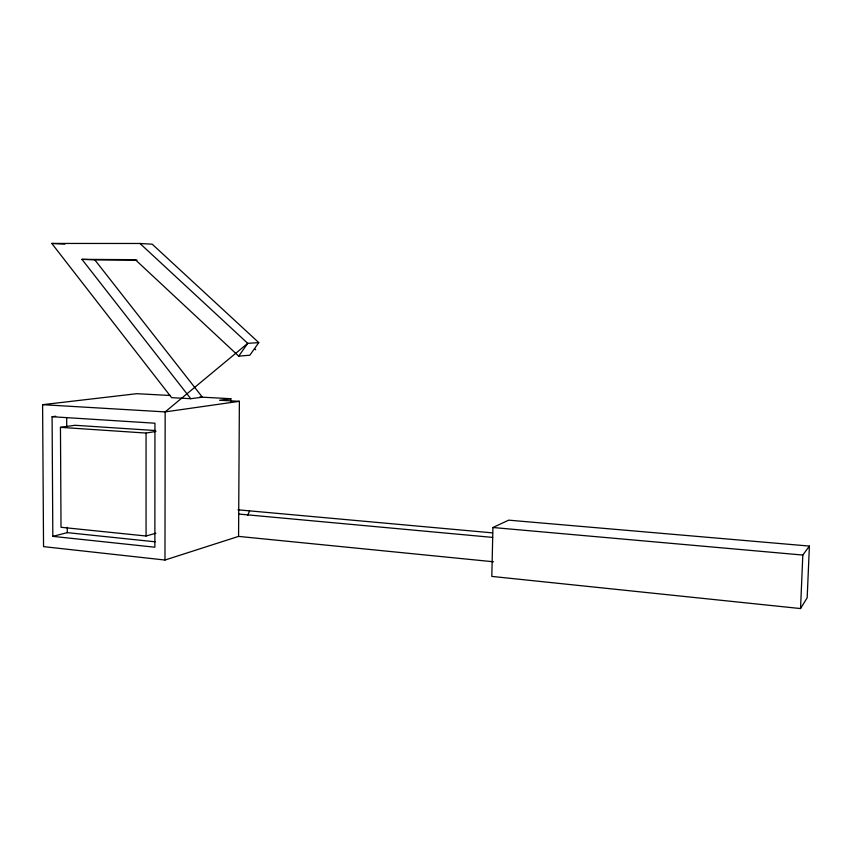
<?xml version="1.0" encoding="UTF-8"?>
<svg xmlns="http://www.w3.org/2000/svg" width="852" height="852" viewBox="0 0 852 852"><rect width="100%" height="100%" fill="white"/><g stroke="black" fill="none" stroke-linecap="round" stroke-linejoin="round"><path stroke-width="1.28" d="M170.464 395.488L136.725 393.699L42.6 404.679L43.548 546.633L164.979 560.03L165.16 411.899L247.73 343.345L258.774 342.61L249.86 355.209L238.73 356.136L135.319 259.679L81.962 259.349L190.773 398.704L202.382 397.192L94.774 259.828L81.962 259.349M230.839 401.345L230.849 398.704L199.858 397.053M164.979 560.03L238.571 536.398L239.38 401.324L219.592 400.248L230.849 398.704M492.914 527.505L491.817 576.41L800.539 608.562L807.174 597.774L809.4 546.079L508.687 520.157L492.914 527.505L802.818 555.057L809.4 546.079M800.539 608.562L802.818 555.057M247.634 515.471L249.604 510.87M238.73 356.136L247.73 343.345L139.984 243.48L51.78 243.438L171.625 397.671L190.773 398.704M155.65 430.569L74.944 425.276L60.46 427.342L61.014 527.282L146.065 536.014L155.863 533.214M55.742 416.245L52.089 416.724L52.824 536.366L67.287 532.638L155.128 541.797M60.46 427.342L146.065 433.061L155.916 431.432M239.38 401.324L165.16 411.899L42.6 404.679M94.774 259.828L137.044 260.105M51.78 243.438L64.89 244.13M139.984 243.48L152.231 244.204L258.774 342.61M52.089 416.724L154.947 423.21L154.872 547.208L52.824 536.366M237.942 509.805L492.584 532.883M238.709 514.044L492.712 537.41M238.571 536.398L493.489 561.777M254.503 348.649L255.717 349.778M66.69 417.469L66.744 426.735M67.255 527.335L67.287 532.638M146.065 433.061L146.065 536.014"/></g></svg>
